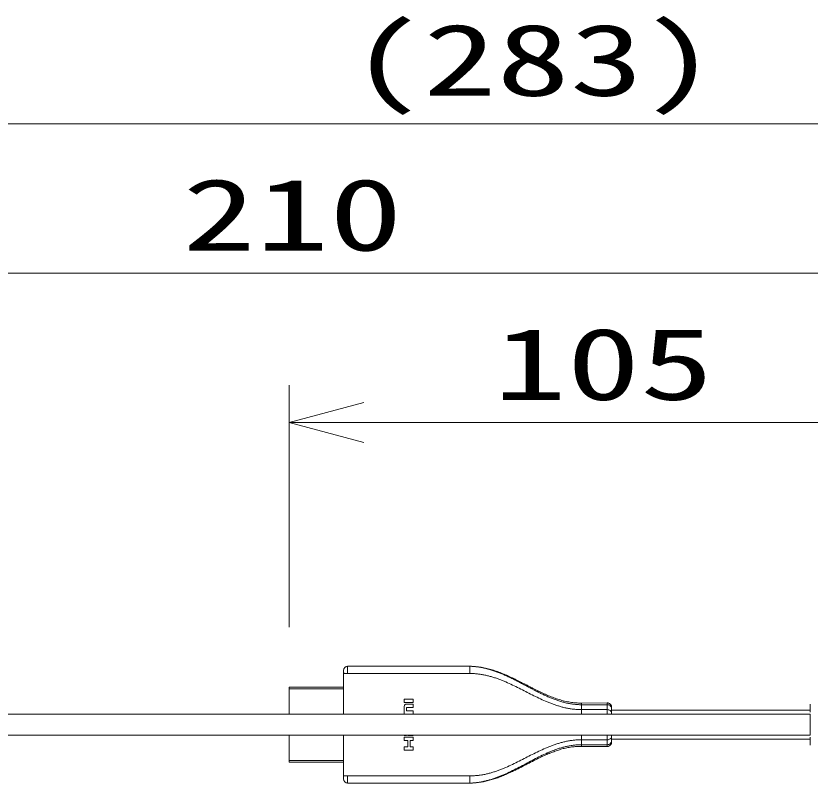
# Model space of a CAD drawing. Units: millimetres on the paper. Extents: x -62 to 63, y -57 to 57.
# Drawn here: x -20.09 to 6.49, y 13.07 to 38.76 of the extents above; entities that cross this region are included whole.
import ezdxf
from ezdxf.enums import TextEntityAlignment as Align

# ---------------------------------------------------------------- set-up
doc = ezdxf.new("R2010")
doc.units = ezdxf.units.MM
for name, color, linetype, lineweight in [('0-3_GAIKEI', 4, 'Continuous', 9), ('0-4_SUNPO', 7, 'Continuous', 9), ('0-5_0', 7, 'Continuous', 9)]:
    doc.layers.add(name, color=color, linetype=linetype, lineweight=lineweight)
doc.styles.add('ＭＳ ゴシック', font='')
doc.styles.get('ＭＳ ゴシック').set_extended_font_data('MS Gothic')

# ---------------------------------------------------------------- blocks, each defined once
blk = doc.blocks.new('_Open30')
at = {"layer": '0-5_0'}
blk.add_line((0, 0), (-1, 0), dxfattribs=at)
blk.add_lwpolyline([(-1, 0.2679), (0, 0), (-1, -0.2679)], dxfattribs=at)

msp = doc.modelspace()

# ---------------------------------------------------------------- linework, layer by layer
at = {"layer": '0-3_GAIKEI', "color": 7}
for p, q in [((-9.126, 15.383), (-9.126, 16.745)), ((-8.985, 16.987), (-4.892, 16.987)), ((-10.941, 15.383), (-10.941, 16.291)), ((-9.126, 16.291), (-10.941, 16.291)), ((-0.296, 15.759), (-1.163, 15.757)), ((-0.154, 15.383), (-0.154, 15.618)), ((6.49, 15.515), (-0.154, 15.515)), ((6.49, 15.383), (-23.24, 15.383)), ((6.49, 15.383), (-7.015, 15.383)), ((6.49, 15.383), (6.49, 14.677)), ((-23.24, 14.677), (6.49, 14.677)), ((-10.941, 14.677), (-10.941, 13.771)), ((-9.126, 13.216), (-9.126, 14.677)), ((-0.154, 14.444), (-0.154, 14.677)), ((-0.154, 14.547), (6.49, 14.547)), ((6.49, 14.347), (6.49, 14.61)), ((-1.163, 14.303), (-0.296, 14.303)), ((-10.941, 13.771), (-9.126, 13.771)), ((-4.892, 13.075), (-8.985, 13.075))]:
    msp.add_line(p, q, dxfattribs=at)
at = {"layer": '0-3_GAIKEI'}
for p, q in [((-8.985, 16.745), (-8.985, 16.987)), ((-4.892, 16.745), (-8.985, 16.745)), ((-10.941, 16.23), (-9.126, 16.23)), ((-7.09, 15.889), (-6.788, 15.889)), ((-7.09, 15.77), (-7.09, 15.889)), ((-6.788, 15.77), (-7.09, 15.77)), ((-7.002, 15.722), (-6.788, 15.722)), ((-6.788, 15.889), (-6.788, 15.77)), ((-6.788, 15.722), (-6.788, 15.607)), ((-1.163, 15.757), (-1.163, 15.383)), ((-0.296, 15.7), (-1.163, 15.7)), ((-0.296, 15.759), (-0.296, 15.383)), ((6.49, 15.718), (6.49, 15.452)), ((-7.09, 15.383), (-7.09, 15.63)), ((-6.788, 15.607), (-7.015, 15.607)), ((-7.015, 15.607), (-7.015, 15.498)), ((-7.015, 15.498), (-6.788, 15.498)), ((-6.788, 15.498), (-6.788, 15.385)), ((-0.296, 15.535), (-1.163, 15.535)), ((-6.788, 15.385), (-7.015, 15.385)), ((-7.09, 14.677), (-7.09, 14.668)), ((-7.015, 14.668), (-7.09, 14.668)), ((-7.09, 14.618), (-6.788, 14.618)), ((-7.09, 14.498), (-7.09, 14.618)), ((-7.015, 14.668), (-7.015, 14.677)), ((-6.967, 14.677), (-6.967, 14.668)), ((-6.788, 14.668), (-6.967, 14.668)), ((-6.788, 14.668), (-6.788, 14.677)), ((-6.788, 14.618), (-6.788, 14.498)), ((-1.163, 14.676), (-1.163, 14.522)), ((-0.296, 14.677), (-0.296, 14.303)), ((-6.967, 14.498), (-7.09, 14.498)), ((-6.967, 14.291), (-6.967, 14.498)), ((-6.788, 14.498), (-6.896, 14.498)), ((-6.896, 14.498), (-6.896, 14.291)), ((-1.163, 14.527), (-1.163, 14.303)), ((-0.296, 14.527), (-1.163, 14.527)), ((-0.296, 14.361), (-1.163, 14.361)), ((6.49, 14.569), (6.49, 14.567)), ((-7.09, 14.291), (-6.967, 14.291)), ((-7.09, 14.173), (-7.09, 14.291)), ((-6.788, 14.173), (-7.09, 14.173)), ((-6.896, 14.291), (-6.788, 14.291)), ((-6.788, 14.291), (-6.788, 14.173)), ((-9.126, 13.831), (-10.941, 13.831)), ((-9.085, 13.317), (-9.126, 13.317)), ((-8.985, 13.317), (-4.892, 13.317)), ((-8.985, 13.075), (-8.985, 13.317)), ((-4.892, 13.075), (-4.892, 13.317))]:
    msp.add_line(p, q, dxfattribs=at)
msp.add_lwpolyline([(-4.892, 16.916), (-4.892, 16.837), (-4.892, 16.745)], dxfattribs=at)
for centre, radius, start, end in [((-9.106, 16.724), 0.0292, 45.1509, 135.0991), ((-447.973, 16.795), 438.847, 359.99343, 0.00658), ((-8.994, -93.709), 110.454, 89.99556, 90.04733), ((-5.601, 16.977), 0.708, 359.2552, 0.7462), ((-4.973, 14.615), 2.373, 86.4252, 88.0431), ((12873.077, 16.93), 12877.969, 179.99983, 180.00006), ((-4.893, 14.47), 2.275, 86.8431, 89.9868), ((-4.978, 14.546), 2.442, 84.853, 86.4253), ((-4.984, 14.475), 2.514, 83.3251, 84.8531), ((-4.993, 14.402), 2.587, 81.8401, 83.3252), ((-5.003, 14.329), 2.661, 80.3966, 81.8403), ((-5.016, 14.255), 2.736, 78.9928, 80.3968), ((-5.03, 14.182), 2.81, 77.6269, 78.993), ((-5.047, 14.102), 2.892, 76.2993, 77.626), ((-5.078, 13.977), 3.021, 75.0293, 76.2982), ((-5.117, 13.831), 3.171, 73.8213, 75.0293), ((-5.163, 13.671), 3.338, 72.6741, 73.8213), ((-5.218, 13.496), 3.522, 71.5875, 72.6742), ((-5.282, 13.303), 3.725, 70.5608, 71.5875), ((-5.357, 13.09), 3.951, 69.5936, 70.5609), ((-5.445, 12.854), 4.203, 68.6851, 69.5936), ((-5.548, 12.591), 4.484, 67.8346, 68.6852), ((-5.669, 12.293), 4.807, 67.0418, 67.8346), ((-4.899, 14.353), 2.392, 83.8557, 86.8438), ((-4.912, 14.232), 2.514, 81.0149, 83.8567), ((-4.931, 14.111), 2.636, 78.3089, 81.0161), ((-4.969, 13.93), 2.821, 75.7745, 78.2998), ((-5.04, 13.65), 3.11, 73.4873, 75.7743), ((-5.142, 13.309), 3.466, 71.4376, 73.4875), ((-5.282, 12.891), 3.907, 69.6219, 71.438), ((-5.472, 12.378), 4.454, 68.0326, 69.6227), ((-5.741, 11.713), 5.171, 66.6647, 68.0323), ((-5.816, 11.948), 5.182, 66.307, 67.0417), ((-5.993, 11.543), 5.624, 65.6304, 66.307), ((-6.211, 11.063), 6.151, 65.0122, 65.6304), ((-6.48, 10.485), 6.788, 64.4525, 65.0122), ((-6.819, 9.776), 7.574, 63.9513, 64.4525), ((-7.252, 8.891), 8.56, 63.5082, 63.9514), ((-7.794, 7.802), 9.776, 63.1206, 63.5083), ((-8.524, 6.361), 11.391, 62.788, 63.1205), ((-9.561, 4.345), 13.659, 62.5107, 62.788), ((-6.411, 10.176), 6.848, 64.5463, 66.6086), ((-8.468, 5.85), 11.638, 63.3427, 64.554), ((-11.136, 1.319), 17.069, 62.289, 62.5107), ((-18.873, -14.876), 34.829, 62.9378, 63.3422), ((-13.789, -3.732), 22.775, 62.1229, 62.289), ((-19.156, -13.879), 34.254, 62.0125, 62.1229), ((-35.565, -44.755), 69.219, 61.95788, 62.01249), ((649.392, 1241.167), 1387.75, 241.95763, 241.96035), ((25.868, 70.443), 61.336, 241.96034, 242.02194), ((11.799, 43.959), 31.347, 242.0219, 242.1424), ((6.988, 34.857), 21.051, 242.1424, 242.3218), ((4.571, 30.249), 15.848, 242.3218, 242.5601), ((12.818, 47.156), 34.829, 242.9378, 243.3422), ((2.413, 26.43), 11.638, 243.3427, 244.5539), ((3.125, 27.464), 12.71, 242.5601, 242.8572), ((2.168, 25.598), 10.613, 242.8573, 243.2131), ((1.479, 24.232), 9.083, 243.2127, 243.6286), ((0.909, 23.082), 7.8, 243.6281, 244.1126), ((0.48, 22.198), 6.817, 244.1126, 244.667), ((0.154, 21.51), 6.055, 244.667, 245.2914), ((-0.1, 20.958), 5.448, 245.2914, 245.9857), ((-0.301, 20.507), 4.954, 245.9857, 246.7495), ((-0.462, 20.131), 4.545, 246.7496, 247.5827), ((-7.013, 15.643), 0.0775, 134.439, 161.283), ((-7.008, 15.641), 0.0824, 122.7686, 135.1361), ((-7.013, 15.647), 0.0741, 108.7764, 122.5789), ((-7.011, 15.641), 0.0808, 95.959, 108.576), ((-7.006, 15.556), 0.167, 88.664, 94.8111), ((0.356, 22.104), 6.848, 244.5463, 246.6086), ((-0.314, 20.567), 5.171, 246.6647, 248.0323), ((-0.583, 19.902), 4.454, 248.0326, 249.6227), ((-0.593, 19.814), 4.201, 247.5827, 248.4847), ((-0.702, 19.537), 3.905, 248.4845, 249.4559), ((-0.773, 19.389), 3.907, 249.6219, 251.438), ((-0.794, 19.291), 3.642, 249.4558, 250.4983), ((-0.913, 18.971), 3.466, 251.4376, 253.4875), ((-0.872, 19.073), 3.41, 250.4983, 251.6124), ((-0.936, 18.878), 3.204, 251.6123, 252.7986), ((-0.991, 18.703), 3.022, 252.7986, 254.0574), ((-1.035, 18.547), 2.859, 254.0575, 255.389), ((-1.072, 18.406), 2.714, 255.389, 256.7931), ((-1.1, 18.285), 2.589, 256.7941, 258.2673), ((-1.118, 18.201), 2.504, 258.2681, 259.7934), ((-1.132, 18.124), 2.425, 259.7933, 261.3694), ((-1.143, 18.049), 2.349, 261.3693, 262.998), ((-1.151, 17.989), 2.289, 263.0002, 264.6733), ((-1.153, 17.96), 2.26, 264.6735, 266.3696), ((-1.155, 17.93), 2.23, 266.3694, 268.0894), ((-1.156, 17.898), 2.198, 268.0892, 269.835), ((-0.294, 15.554), 0.147, 47.745, 90.4338), ((-6.968, 15.636), 0.122, 164.8449, 183.0668), ((-1.015, 18.63), 3.11, 253.4873, 255.7743), ((-1.086, 18.349), 2.821, 255.7745, 258.2998), ((-1.124, 18.168), 2.636, 258.3089, 261.0161), ((-1.143, 18.048), 2.514, 261.0149, 263.8567), ((-1.156, 17.927), 2.392, 263.8557, 266.8438), ((-1.162, 17.81), 2.275, 266.8431, 269.9868), ((-0.291, 15.361), 0.174, 56.5633, 91.3411), ((-0.28, 15.569), 0.126, 0.5271, 47.8384), ((-0.241, 15.432), 0.0871, 3.2036, 58.4258), ((-0.241, 14.63), 0.0871, 301.5742, 356.7964), ((-0.773, 10.673), 3.907, 108.562, 110.3781), ((-0.913, 11.091), 3.466, 106.5125, 108.5624), ((-1.015, 11.432), 3.11, 104.2257, 106.5127), ((-1.086, 11.712), 2.821, 101.7002, 104.2255), ((-1.124, 11.893), 2.636, 98.9839, 101.6911), ((-1.143, 12.014), 2.514, 96.1433, 98.9851), ((-1.153, 12.093), 2.269, 93.4229, 96.5943), ((-1.156, 12.135), 2.392, 93.1562, 96.1443), ((-1.156, 12.15), 2.212, 90.1703, 93.4243), ((-1.162, 12.252), 2.275, 90.0132, 93.1569), ((-30.968, 14.535), 29.806, 0.0009, 0.0221), ((-9.136, 14.536), 7.974, 359.9509, 359.999), ((-3.897, 14.531), 2.735, 359.9087, 359.9561), ((-0.291, 14.7), 0.174, 268.6589, 303.4367), ((-0.294, 14.508), 0.147, 269.5662, 312.255), ((-0.28, 14.493), 0.126, 312.1616, 359.4729), ((2.413, 3.632), 11.638, 115.446, 116.6573), ((0.356, 7.958), 6.848, 113.3914, 115.4537), ((-0.235, 9.403), 5.119, 113.1994, 114.5893), ((-0.314, 9.495), 5.171, 111.9677, 113.3353), ((-0.535, 10.103), 4.358, 111.5641, 113.1991), ((-0.583, 10.16), 4.454, 110.3773, 111.9674), ((-0.742, 10.627), 3.795, 109.6834, 111.5645), ((-0.891, 11.045), 3.351, 107.5502, 109.6838), ((-0.999, 11.384), 2.995, 105.1604, 107.5504), ((-1.074, 11.662), 2.707, 102.5123, 105.1603), ((-1.117, 11.855), 2.509, 99.6435, 102.5053), ((-1.141, 11.998), 2.364, 96.6034, 99.6447), ((-18.873, 44.938), 34.829, 296.6578, 297.0622), ((12.818, -17.094), 34.829, 116.6578, 117.0622), ((19.252, -27.994), 47.292, 117.8055, 118.1052), ((3.05, 2.728), 12.559, 116.6757, 117.8051), ((0.543, 7.722), 6.972, 114.6512, 116.6892), ((-5.741, 18.349), 5.171, 291.9677, 293.3353), ((-6.411, 19.886), 6.848, 293.3914, 295.4537), ((-8.468, 24.212), 11.638, 295.4461, 296.6573), ((-8.365, 23.4), 11.051, 296.3107, 297.5945), ((-16.223, 38.435), 28.016, 297.5949, 298.1009), ((-8.994, 123.771), 110.454, 269.95267, 270.00444), ((-4.893, 15.3), 1.982, 270.0036, 270.2149), ((-4.893, 15.592), 2.275, 270.0132, 273.1569), ((-4.899, 15.709), 2.392, 273.1562, 276.1443), ((-4.912, 15.83), 2.514, 276.1433, 278.9851), ((-4.931, 15.95), 2.636, 278.9839, 281.6911), ((-4.969, 16.131), 2.821, 281.7002, 284.2255), ((-5.04, 16.412), 3.11, 284.2257, 286.5127), ((-5.142, 16.753), 3.466, 286.5125, 288.5624), ((-5.282, 17.171), 3.907, 288.562, 290.3781), ((-5.402, 17.093), 4.08, 289.5444, 291.2939), ((-5.472, 17.684), 4.454, 290.3773, 291.9674), ((-5.593, 17.585), 4.608, 291.2935, 292.84), ((-5.859, 18.217), 5.294, 292.8402, 294.1846), ((-6.498, 19.623), 6.838, 294.2355, 296.3138), ((-4.975, 15.478), 2.404, 271.9661, 274.9585), ((-4.986, 15.608), 2.535, 274.958, 277.7948), ((-5.005, 15.744), 2.672, 277.794, 280.483), ((-5.031, 15.884), 2.814, 280.482, 283.0328), ((-5.075, 16.076), 3.011, 283.0394, 285.4191), ((-5.152, 16.355), 3.301, 285.4192, 287.5873), ((-5.258, 16.689), 3.652, 287.5872, 289.5447)]:
    msp.add_arc(centre, radius, start, end, dxfattribs=at)
at = {"layer": '0-3_GAIKEI', "color": 7}
for centre, radius, start, end in [((-8.985, 16.845), 0.141, 90, 180), ((-4.925, 14.506), 2.48, 87.0619, 89.2463), ((-4.923, 14.556), 2.431, 84.8342, 87.0606), ((-4.927, 14.509), 2.478, 82.6375, 84.822), ((-4.943, 14.384), 2.604, 80.5583, 82.6382), ((-4.962, 14.271), 2.719, 78.5684, 80.5601), ((-4.984, 14.161), 2.831, 76.6557, 78.5684), ((-5.025, 13.989), 3.007, 74.8506, 76.6511), ((-5.088, 13.757), 3.248, 73.1835, 74.8508), ((-5.167, 13.496), 3.52, 71.6458, 73.184), ((-5.266, 13.198), 3.835, 70.2341, 71.6459), ((-5.391, 12.849), 4.205, 68.9469, 70.2343), ((-5.55, 12.436), 4.648, 67.7821, 68.947), ((-5.757, 11.93), 5.194, 66.7396, 67.782), ((-6.034, 11.285), 5.897, 65.8215, 66.7396), ((-6.411, 10.447), 6.815, 65.0273, 65.8216), ((-6.92, 9.352), 8.023, 64.3528, 65.0276), ((-7.659, 7.814), 9.729, 63.7964, 64.3528), ((-8.766, 5.565), 12.236, 63.3546, 63.797), ((-10.6, 1.909), 16.326, 63.023, 63.3546), ((-14.382, -5.521), 24.663, 62.8032, 63.0227), ((-26.722, -29.536), 51.663, 62.6983, 62.8031), ((237.504, 482.355), 524.399, 242.69823, 242.70856), ((16.584, 54.174), 42.585, 242.7085, 242.8356), ((7.247, 35.978), 22.133, 242.8355, 243.0801), ((4.009, 29.6), 14.98, 243.0804, 243.4418), ((2.386, 26.354), 11.351, 243.4413, 243.9183), ((1.332, 24.201), 8.954, 243.9173, 244.5218), ((0.598, 22.66), 7.248, 244.5204, 245.2673), ((0.1, 21.578), 6.056, 245.2677, 246.1616), ((-0.24, 20.81), 5.216, 246.1616, 247.1995), ((-0.484, 20.228), 4.586, 247.1997, 248.3802), ((-0.666, 19.769), 4.091, 248.3795, 249.7026), ((-0.816, 19.363), 3.659, 249.7019, 251.1814), ((-0.93, 19.027), 3.304, 251.1814, 252.8197), ((-1.017, 18.748), 3.011, 252.8194, 254.6172), ((-1.084, 18.504), 2.759, 254.617, 256.5793), ((-1.133, 18.299), 2.548, 256.5802, 258.7051), ((-1.162, 18.156), 2.402, 258.7079, 260.9616), ((-1.181, 18.033), 2.278, 260.961, 263.3375), ((-1.193, 17.929), 2.173, 263.3403, 265.8317), ((-1.197, 17.887), 2.131, 265.832, 268.3731), ((-1.199, 17.809), 2.053, 268.3834, 271.0206), ((-0.296, 15.616), 0.143, 78.8164, 89.9225), ((-0.296, 15.618), 0.141, 67.5013, 78.7258), ((-0.295, 15.618), 0.141, 56.2414, 67.5133), ((-0.296, 15.618), 0.141, 45.0084, 56.2485), ((-0.296, 15.618), 0.141, 33.7751, 45.0078), ((-0.295, 15.618), 0.141, 22.4856, 33.7654), ((-0.295, 15.618), 0.141, 11.2841, 22.5203), ((-0.298, 15.618), 0.144, 0.1114, 11.167), ((-0.296, 14.444), 0.141, 314.9922, 326.2249), ((-0.295, 14.444), 0.141, 326.2346, 337.5144), ((-0.295, 14.444), 0.141, 337.4797, 348.7159), ((-0.298, 14.444), 0.144, 348.833, 359.8886), ((-0.591, 10.1), 4.298, 110.9746, 112.0767), ((-0.736, 10.477), 3.894, 109.7593, 110.9758), ((-0.855, 10.811), 3.54, 108.4213, 109.7594), ((-0.948, 11.089), 3.246, 106.962, 108.4213), ((-1.022, 11.331), 2.994, 105.3799, 106.9622), ((-1.08, 11.543), 2.774, 103.6723, 105.3801), ((-1.125, 11.729), 2.582, 101.8378, 103.6723), ((-1.154, 11.866), 2.443, 99.8955, 101.835), ((-1.173, 11.975), 2.332, 97.8642, 99.8958), ((-1.188, 12.079), 2.227, 95.7369, 97.8642), ((-1.195, 12.151), 2.155, 93.5336, 95.732), ((-1.197, 12.193), 2.113, 91.2974, 93.5398), ((-1.199, 12.246), 2.059, 88.9846, 91.2848), ((-0.296, 14.446), 0.143, 270.0775, 281.1836), ((-0.296, 14.444), 0.141, 281.2742, 292.4987), ((-0.295, 14.443), 0.141, 292.4867, 303.7586), ((-0.296, 14.444), 0.141, 303.7515, 314.9916), ((5.116, -1.727), 17.433, 116.7516, 117.0233), ((3.18, 2.112), 13.134, 116.3907, 116.7514), ((2.027, 4.436), 10.54, 115.9417, 116.3912), ((1.173, 6.192), 8.586, 115.3911, 115.9428), ((0.56, 7.484), 7.157, 114.7299, 115.3918), ((0.127, 8.424), 6.121, 113.9557, 114.7296), ((-0.184, 9.125), 5.355, 113.0711, 113.9557), ((-0.416, 9.668), 4.765, 112.0769, 113.071), ((-9.436, 25.84), 13.737, 296.4353, 296.7801), ((-11.451, 29.833), 18.21, 296.7801, 297.0403), ((-15.59, 37.942), 27.314, 297.0405, 297.214), ((-28.454, 62.956), 55.441, 297.214, 297.2994), ((820.368, -1581.645), 1795.291, 117.2968, 117.29944), ((20.676, -32.057), 51.522, 117.205, 117.2969), ((9.041, -9.423), 26.072, 117.0233, 117.205), ((-5.456, 17.383), 4.388, 290.422, 291.5017), ((-5.61, 17.775), 4.809, 291.5016, 292.4868), ((-5.805, 18.245), 5.318, 292.4868, 293.3777), ((-6.055, 18.823), 5.947, 293.3777, 294.1743), ((-6.379, 19.545), 6.738, 294.1741, 294.8772), ((-6.807, 20.469), 7.757, 294.8771, 295.4879), ((-7.401, 21.714), 9.136, 295.4878, 296.0064), ((-8.23, 23.414), 11.028, 296.0057, 296.4353), ((-8.985, 13.216), 0.141, 180, 270), ((-4.92, 15.425), 2.35, 270.6611, 272.6766), ((-4.923, 15.485), 2.41, 272.6826, 274.6482), ((-4.929, 15.56), 2.486, 274.648, 276.5537), ((-4.938, 15.64), 2.566, 276.5536, 278.3996), ((-4.95, 15.723), 2.65, 278.3993, 280.1871), ((-4.966, 15.81), 2.738, 280.1876, 281.9177), ((-4.99, 15.924), 2.854, 281.9201, 283.5798), ((-5.031, 16.095), 3.031, 283.5804, 285.1434), ((-5.084, 16.29), 3.233, 285.1434, 286.6086), ((-5.15, 16.511), 3.463, 286.6087, 287.9767), ((-5.232, 16.763), 3.728, 287.9766, 289.2473), ((-5.332, 17.05), 4.032, 289.2472, 290.422)]:
    msp.add_arc(centre, radius, start, end, dxfattribs=at)
at = {"layer": '0-4_SUNPO'}
for p, q in [((22.268, 35.147), (-29.611, 35.147)), ((7.729, 30.147), (-29.611, 30.147)), ((-10.941, 18.291), (-10.941, 26.397)), ((7.729, 25.147), (-8.441, 25.147))]:
    msp.add_line(p, q, dxfattribs=at)

# ---------------------------------------------------------------- block references
at = {"layer": '0-4_SUNPO', "xscale": 2.5, "yscale": 2.5, "rotation": 180}
msp.add_blockref('_Open30', (-10.941, 25.147), dxfattribs=at)

# ---------------------------------------------------------------- texts
at = {"layer": '0-4_SUNPO', "style": 'ＭＳ ゴシック', "width": 1.5}
for s, p in [('(283)', (-8.91, 35.363)), ('210', (-14.512, 30.184)), ('105', (-4.106, 25.184))]:
    msp.add_text(s, height=2.405, dxfattribs=at).set_placement(p, align=Align.BOTTOM_LEFT)

doc.saveas('drawing.dxf')
